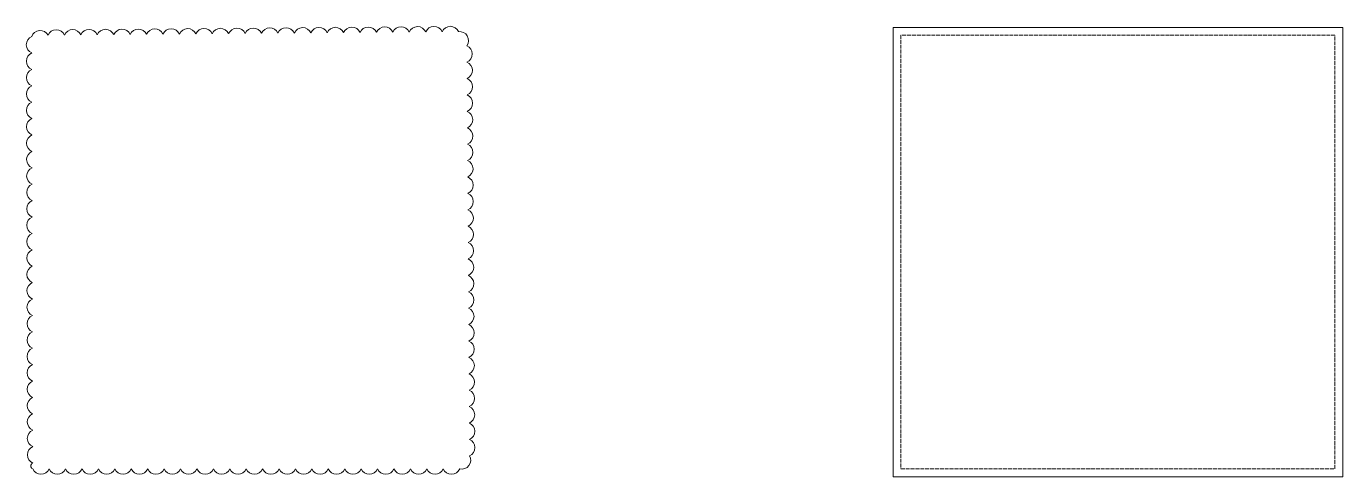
# Model space of a CAD drawing. Header units: millimetres. Extents: x -5080 to 169092, y -130394 to 7197.
# Drawn here: x 8228 to 59662, y -59662 to -42046 of the extents above; entities that cross this region are included whole.
import ezdxf

# ---------------------------------------------------------------- set-up
doc = ezdxf.new("R2010")
doc.units = ezdxf.units.MM
doc.header["$LTSCALE"] = 50
doc.linetypes.add('ISO-02 Dashed', pattern=[3.81, 3.048, -0.762])
doc.layers.add('pio-Massing Model', color=7, linetype='Continuous', lineweight=5)
doc.layers.add('pio-Revision Cloud', color=7, linetype='Continuous', lineweight=5)

# ---------------------------------------------------------------- blocks, each defined once
blk = doc.blocks.new('obj-05')
at = {"color": 255, "linetype": 'Continuous', "lineweight": 5, "transparency": 33554687}
blk.add_wipeout([(-8480, -8480), (-8456, -8524), (-8426, -8565), (-8391, -8602), (-8351, -8632), (-8306, -8657), (-8259, -8675), (-8209, -8686), (-8159, -8690), (-8108, -8686), (-8059, -8675), (-8011, -8657), (-7967, -8632), (-7927, -8602), (-7891, -8565), (-7862, -8524), (-7838, -8480), (-7814, -8524), (-7785, -8565), (-7749, -8602), (-7709, -8632), (-7665, -8657), (-7617, -8675), (-7568, -8686), (-7517, -8690), (-7467, -8686), (-7417, -8675), (-7370, -8657), (-7326, -8632), (-7285, -8602), (-7250, -8565), (-7220, -8524), (-7196, -8480), (-7173, -8524), (-7143, -8565), (-7108, -8602), (-7067, -8632), (-7023, -8657), (-6976, -8675), (-6926, -8686), (-6876, -8690), (-6825, -8686), (-6776, -8675), (-6728, -8657), (-6684, -8632), (-6644, -8602), (-6608, -8565), (-6578, -8524), (-6555, -8480), (-6531, -8524), (-6502, -8565), (-6466, -8602), (-6426, -8632), (-6382, -8657), (-6334, -8675), (-6285, -8686), (-6234, -8690), (-6184, -8686), (-6134, -8675), (-6087, -8657), (-6042, -8632), (-6002, -8602), (-5967, -8565), (-5937, -8524), (-5913, -8480), (-5890, -8524), (-5860, -8565), (-5825, -8602), (-5784, -8632), (-5740, -8657), (-5693, -8675), (-5643, -8686), (-5593, -8690), (-5542, -8686), (-5493, -8675), (-5445, -8657), (-5401, -8632), (-5361, -8602), (-5325, -8565), (-5295, -8524), (-5272, -8480), (-5248, -8524), (-5218, -8565), (-5183, -8602), (-5143, -8632), (-5098, -8657), (-5051, -8675), (-5002, -8686), (-4951, -8690), (-4900, -8686), (-4851, -8675), (-4804, -8657), (-4759, -8632), (-4719, -8602), (-4684, -8565), (-4654, -8524), (-4630, -8480), (-4607, -8524), (-4577, -8565), (-4541, -8602), (-4501, -8632), (-4457, -8657), (-4409, -8675), (-4360, -8686), (-4309, -8690), (-4259, -8686), (-4209, -8675), (-4162, -8657), (-4118, -8632), (-4077, -8602), (-4042, -8565), (-4012, -8524), (-3989, -8480), (-3965, -8524), (-3935, -8565), (-3900, -8602), (-3860, -8632), (-3815, -8657), (-3768, -8675), (-3718, -8686), (-3668, -8690), (-3617, -8686), (-3568, -8675), (-3520, -8657), (-3476, -8632), (-3436, -8602), (-3401, -8565), (-3371, -8524), (-3347, -8480), (-3324, -8524), (-3294, -8565), (-3258, -8602), (-3218, -8632), (-3174, -8657), (-3126, -8675), (-3077, -8686), (-3026, -8690), (-2976, -8686), (-2926, -8675), (-2879, -8657), (-2835, -8632), (-2794, -8602), (-2759, -8565), (-2729, -8524), (-2706, -8480), (-2682, -8524), (-2652, -8565), (-2617, -8602), (-2576, -8632), (-2532, -8657), (-2485, -8675), (-2435, -8686), (-2385, -8690), (-2334, -8686), (-2285, -8675), (-2237, -8657), (-2193, -8632), (-2153, -8602), (-2117, -8565), (-2088, -8524), (-2064, -8480), (-2040, -8524), (-2011, -8565), (-1975, -8602), (-1935, -8632), (-1891, -8657), (-1843, -8675), (-1794, -8686), (-1743, -8690), (-1693, -8686), (-1643, -8675), (-1596, -8657), (-1552, -8632), (-1511, -8602), (-1476, -8565), (-1446, -8524), (-1422, -8480), (-1399, -8524), (-1369, -8565), (-1334, -8602), (-1293, -8632), (-1249, -8657), (-1202, -8675), (-1152, -8686), (-1102, -8690), (-1051, -8686), (-1002, -8675), (-954, -8657), (-910, -8632), (-870, -8602), (-834, -8565), (-804, -8524), (-781, -8480), (-757, -8524), (-727, -8565), (-692, -8602), (-652, -8632), (-608, -8657), (-560, -8675), (-511, -8686), (-460, -8690), (-410, -8686), (-360, -8675), (-313, -8657), (-268, -8632), (-228, -8602), (-193, -8565), (-163, -8524), (-139, -8480), (-116, -8524), (-86, -8565), (-51, -8602), (-10, -8632), (34, -8657), (81, -8675), (131, -8686), (181, -8690), (232, -8686), (281, -8675), (329, -8657), (373, -8632), (413, -8602), (449, -8565), (479, -8524), (502, -8480), (526, -8524), (556, -8565), (591, -8602), (631, -8632), (676, -8657), (723, -8675), (772, -8686), (823, -8690), (874, -8686), (923, -8675), (970, -8657), (1015, -8632), (1055, -8602), (1090, -8565), (1120, -8524), (1144, -8480), (1167, -8524), (1197, -8565), (1233, -8602), (1273, -8632), (1317, -8657), (1365, -8675), (1414, -8686), (1465, -8690), (1515, -8686), (1565, -8675), (1612, -8657), (1656, -8632), (1697, -8602), (1732, -8565), (1762, -8524), (1785, -8480), (1809, -8524), (1839, -8565), (1874, -8602), (1914, -8632), (1959, -8657), (2006, -8675), (2056, -8686), (2106, -8690), (2157, -8686), (2206, -8675), (2254, -8657), (2298, -8632), (2338, -8602), (2374, -8565), (2403, -8524), (2427, -8480), (2451, -8524), (2480, -8565), (2516, -8602), (2556, -8632), (2600, -8657), (2648, -8675), (2697, -8686), (2748, -8690), (2798, -8686), (2848, -8675), (2895, -8657), (2939, -8632), (2980, -8602), (3015, -8565), (3045, -8524), (3068, -8480), (3092, -8524), (3122, -8565), (3157, -8602), (3198, -8632), (3242, -8657), (3289, -8675), (3339, -8686), (3389, -8690), (3440, -8686), (3489, -8675), (3537, -8657), (3581, -8632), (3621, -8602), (3657, -8565), (3686, -8524), (3710, -8480), (3734, -8524), (3763, -8565), (3799, -8602), (3839, -8632), (3883, -8657), (3931, -8675), (3980, -8686), (4031, -8690), (4081, -8686), (4131, -8675), (4178, -8657), (4223, -8632), (4263, -8602), (4298, -8565), (4328, -8524), (4352, -8480), (4375, -8524), (4405, -8565), (4440, -8602), (4481, -8632), (4525, -8657), (4572, -8675), (4622, -8686), (4672, -8690), (4723, -8686), (4772, -8675), (4820, -8657), (4864, -8632), (4904, -8602), (4940, -8565), (4970, -8524), (4993, -8480), (5017, -8524), (5047, -8565), (5082, -8602), (5122, -8632), (5167, -8657), (5214, -8675), (5263, -8686), (5314, -8690), (5364, -8686), (5414, -8675), (5461, -8657), (5506, -8632), (5546, -8602), (5581, -8565), (5611, -8524), (5635, -8480), (5658, -8524), (5688, -8565), (5724, -8602), (5764, -8632), (5808, -8657), (5855, -8675), (5905, -8686), (5956, -8690), (6006, -8686), (6056, -8675), (6103, -8657), (6147, -8632), (6187, -8602), (6223, -8565), (6253, -8524), (6276, -8480), (6300, -8524), (6330, -8565), (6365, -8602), (6405, -8632), (6450, -8657), (6497, -8675), (6547, -8686), (6597, -8690), (6648, -8686), (6697, -8675), (6744, -8657), (6789, -8632), (6829, -8602), (6864, -8565), (6894, -8524), (6918, -8480), (6941, -8524), (6971, -8565), (7007, -8602), (7047, -8632), (7091, -8657), (7139, -8675), (7188, -8686), (7239, -8690), (7289, -8686), (7339, -8675), (7386, -8657), (7430, -8632), (7471, -8602), (7506, -8565), (7536, -8524), (7559, -8480), (7583, -8524), (7613, -8565), (7648, -8602), (7688, -8632), (7733, -8657), (7780, -8675), (7830, -8686), (7880, -8690), (7931, -8686), (7980, -8675), (8028, -8657), (8072, -8632), (8112, -8602), (8148, -8565), (8177, -8524), (8201, -8480), (8251, -8488), (8302, -8489), (8352, -8482), (8401, -8469), (8447, -8448), (8490, -8421), (8528, -8388), (8562, -8350), (8589, -8308), (8611, -8262), (8625, -8213), (8632, -8163), (8632, -8112), (8624, -8062), (8609, -8013), (8588, -7968), (8632, -7944), (8673, -7914), (8709, -7878), (8740, -7838), (8764, -7793), (8782, -7746), (8792, -7696), (8795, -7645), (8791, -7595), (8780, -7546), (8762, -7498), (8737, -7454), (8706, -7414), (8670, -7379), (8628, -7349), (8583, -7326), (8628, -7302), (8669, -7272), (8705, -7236), (8735, -7196), (8760, -7152), (8777, -7104), (8788, -7054), (8791, -7004), (8787, -6953), (8776, -6904), (8758, -6857), (8733, -6813), (8702, -6773), (8665, -6737), (8624, -6708), (8579, -6685), (8624, -6661), (8665, -6631), (8701, -6595), (8731, -6554), (8755, -6510), (8773, -6462), (8784, -6413), (8787, -6362), (8783, -6312), (8772, -6262), (8754, -6215), (8729, -6171), (8698, -6131), (8661, -6096), (8620, -6066), (8575, -6043), (8620, -6019), (8660, -5989), (8696, -5953), (8727, -5913), (8751, -5868), (8769, -5821), (8780, -5771), (8783, -5721), (8779, -5670), (8768, -5621), (8749, -5574), (8724, -5530), (8693, -5489), (8657, -5454), (8616, -5425), (8571, -5401), (8615, -5378), (8656, -5347), (8692, -5312), (8723, -5271), (8747, -5227), (8765, -5179), (8775, -5130), (8779, -5079), (8775, -5029), (8763, -4979), (8745, -4932), (8720, -4888), (8689, -4848), (8653, -4813), (8612, -4783), (8567, -4760), (8611, -4736), (8652, -4706), (8688, -4670), (8719, -4630), (8743, -4585), (8760, -4538), (8771, -4488), (8774, -4438), (8770, -4387), (8759, -4338), (8741, -4291), (8716, -4246), (8685, -4206), (8649, -4171), (8607, -4142), (8562, -4118), (8607, -4094), (8648, -4064), (8684, -4029), (8714, -3988), (8739, -3944), (8756, -3896), (8767, -3847), (8770, -3796), (8766, -3746), (8755, -3696), (8737, -3649), (8712, -3605), (8681, -3565), (8644, -3530), (8603, -3500), (8558, -3477), (8603, -3453), (8644, -3423), (8680, -3387), (8710, -3347), (8734, -3302), (8752, -3255), (8763, -3205), (8766, -3155), (8762, -3104), (8751, -3055), (8732, -3007), (8708, -2963), (8677, -2923), (8640, -2888), (8599, -2859), (8554, -2835), (8599, -2811), (8639, -2781), (8675, -2746), (8706, -2705), (8730, -2661), (8748, -2613), (8758, -2564), (8762, -2513), (8758, -2463), (8747, -2413), (8728, -2366), (8703, -2322), (8672, -2282), (8636, -2247), (8595, -2217), (8550, -2194), (8594, -2170), (8635, -2140), (8671, -2104), (8702, -2064), (8726, -2019), (8744, -1972), (8754, -1922), (8758, -1872), (8754, -1821), (8742, -1772), (8724, -1724), (8699, -1680), (8668, -1640), (8632, -1605), (8590, -1575), (8545, -1552), (8590, -1528), (8631, -1498), (8667, -1463), (8697, -1422), (8722, -1378), (8739, -1330), (8750, -1281), (8753, -1230), (8749, -1179), (8738, -1130), (8720, -1083), (8695, -1039), (8664, -999), (8627, -963), (8586, -934), (8541, -911), (8586, -887), (8627, -857), (8663, -821), (8693, -781), (8718, -736), (8735, -689), (8746, -639), (8749, -588), (8745, -538), (8734, -489), (8716, -441), (8691, -397), (8660, -357), (8623, -322), (8582, -292), (8537, -269), (8582, -245), (8623, -215), (8659, -179), (8689, -139), (8713, -95), (8731, -47), (8742, 3), (8745, 53), (8741, 104), (8730, 153), (8711, 200), (8687, 244), (8655, 284), (8619, 320), (8578, 349), (8533, 372), (8578, 396), (8618, 426), (8654, 462), (8685, 503), (8709, 547), (8727, 595), (8737, 644), (8741, 695), (8737, 745), (8725, 795), (8707, 842), (8682, 886), (8651, 926), (8615, 961), (8574, 991), (8529, 1014), (8573, 1038), (8614, 1068), (8650, 1104), (8681, 1144), (8705, 1189), (8723, 1236), (8733, 1286), (8737, 1336), (8733, 1387), (8721, 1436), (8703, 1483), (8678, 1528), (8647, 1568), (8611, 1603), (8569, 1632), (8524, 1656), (8569, 1679), (8610, 1710), (8646, 1745), (8676, 1786), (8701, 1830), (8718, 1878), (8729, 1927), (8732, 1978), (8728, 2028), (8717, 2078), (8699, 2125), (8674, 2169), (8643, 2209), (8606, 2244), (8565, 2274), (8520, 2297), (8565, 2321), (8606, 2351), (8642, 2387), (8672, 2427), (8697, 2472), (8714, 2519), (8725, 2569), (8728, 2619), (8724, 2670), (8713, 2719), (8695, 2766), (8670, 2811), (8639, 2851), (8602, 2886), (8561, 2915), (8516, 2939), (8561, 2963), (8601, 2993), (8637, 3028), (8668, 3069), (8692, 3113), (8710, 3161), (8721, 3210), (8724, 3261), (8720, 3311), (8709, 3361), (8690, 3408), (8665, 3452), (8634, 3492), (8598, 3527), (8557, 3557), (8512, 3580), (8556, 3604), (8597, 3634), (8633, 3670), (8664, 3710), (8688, 3755), (8706, 3802), (8716, 3852), (8720, 3902), (8716, 3953), (8704, 4002), (8686, 4050), (8661, 4094), (8630, 4134), (8594, 4169), (8553, 4198), (8508, 4222), (8552, 4246), (8593, 4276), (8629, 4311), (8660, 4352), (8684, 4396), (8702, 4444), (8712, 4493), (8715, 4544), (8711, 4594), (8700, 4644), (8682, 4691), (8657, 4735), (8626, 4775), (8590, 4810), (8548, 4840), (8503, 4863), (8548, 4887), (8589, 4917), (8625, 4953), (8655, 4993), (8680, 5038), (8697, 5085), (8708, 5135), (8711, 5185), (8707, 5236), (8696, 5285), (8678, 5333), (8653, 5377), (8622, 5417), (8585, 5452), (8544, 5482), (8499, 5505), (8544, 5529), (8585, 5559), (8621, 5594), (8651, 5635), (8675, 5679), (8693, 5727), (8704, 5776), (8707, 5827), (8703, 5878), (8692, 5927), (8674, 5974), (8649, 6018), (8618, 6058), (8581, 6094), (8540, 6123), (8495, 6146), (8540, 6170), (8580, 6200), (8616, 6236), (8647, 6276), (8671, 6321), (8689, 6368), (8699, 6418), (8703, 6469), (8699, 6519), (8688, 6568), (8669, 6616), (8644, 6660), (8613, 6700), (8577, 6735), (8536, 6765), (8491, 6788), (8535, 6812), (8576, 6842), (8612, 6878), (8643, 6918), (8667, 6962), (8685, 7010), (8695, 7060), (8699, 7110), (8695, 7161), (8683, 7210), (8665, 7257), (8640, 7301), (8609, 7341), (8573, 7377), (8532, 7406), (8486, 7429), (8531, 7453), (8572, 7483), (8608, 7519), (8638, 7560), (8663, 7604), (8680, 7652), (8691, 7701), (8694, 7752), (8690, 7802), (8679, 7852), (8661, 7899), (8636, 7943), (8605, 7983), (8568, 8018), (8527, 8048), (8482, 8071), (8509, 8114), (8529, 8161), (8542, 8210), (8548, 8260), (8547, 8311), (8538, 8360), (8523, 8409), (8500, 8454), (8471, 8496), (8437, 8533), (8397, 8564), (8353, 8590), (8306, 8609), (8257, 8621), (8207, 8626), (8156, 8623), (8132, 8668), (8102, 8709), (8066, 8745), (8026, 8775), (7981, 8799), (7934, 8817), (7884, 8827), (7833, 8831), (7783, 8827), (7734, 8815), (7686, 8797), (7642, 8772), (7602, 8741), (7567, 8704), (7538, 8663), (7514, 8618), (7491, 8663), (7460, 8703), (7425, 8739), (7384, 8770), (7340, 8794), (7292, 8811), (7242, 8822), (7192, 8825), (7141, 8821), (7092, 8810), (7045, 8791), (7001, 8766), (6961, 8735), (6926, 8699), (6896, 8657), (6873, 8612), (6849, 8657), (6819, 8698), (6783, 8734), (6743, 8764), (6698, 8788), (6650, 8806), (6601, 8816), (6550, 8820), (6500, 8815), (6450, 8804), (6403, 8786), (6359, 8761), (6319, 8730), (6284, 8693), (6255, 8652), (6231, 8607), (6207, 8651), (6177, 8692), (6142, 8728), (6101, 8759), (6056, 8783), (6009, 8800), (5959, 8811), (5909, 8814), (5858, 8810), (5809, 8799), (5762, 8780), (5718, 8755), (5678, 8724), (5643, 8688), (5613, 8646), (5590, 8601), (5566, 8646), (5536, 8687), (5500, 8723), (5459, 8753), (5415, 8777), (5367, 8795), (5318, 8805), (5267, 8808), (5217, 8804), (5167, 8793), (5120, 8775), (5076, 8750), (5036, 8719), (5001, 8682), (4972, 8641), (4948, 8596), (4924, 8640), (4894, 8681), (4858, 8717), (4818, 8747), (4773, 8772), (4726, 8789), (4676, 8800), (4626, 8803), (4575, 8799), (4526, 8787), (4479, 8769), (4435, 8744), (4395, 8713), (4359, 8676), (4330, 8635), (4307, 8590), (4283, 8635), (4253, 8676), (4217, 8711), (4176, 8742), (4132, 8766), (4084, 8784), (4035, 8794), (3984, 8797), (3934, 8793), (3884, 8782), (3837, 8764), (3793, 8739), (3753, 8707), (3718, 8671), (3688, 8630), (3665, 8585), (3641, 8629), (3611, 8670), (3575, 8706), (3535, 8736), (3490, 8761), (3443, 8778), (3393, 8789), (3343, 8792), (3292, 8788), (3243, 8776), (3196, 8758), (3151, 8733), (3111, 8702), (3076, 8665), (3047, 8624), (3024, 8579), (3000, 8624), (2970, 8664), (2934, 8700), (2893, 8731), (2849, 8755), (2801, 8773), (2752, 8783), (2701, 8786), (2651, 8782), (2601, 8771), (2554, 8752), (2510, 8727), (2470, 8696), (2435, 8660), (2405, 8619), (2382, 8574), (2358, 8618), (2328, 8659), (2292, 8695), (2252, 8725), (2207, 8749), (2160, 8767), (2110, 8778), (2060, 8781), (2009, 8777), (1960, 8765), (1912, 8747), (1868, 8722), (1828, 8691), (1793, 8654), (1764, 8613), (1741, 8568), (1717, 8613), (1687, 8653), (1651, 8689), (1610, 8720), (1566, 8744), (1518, 8761), (1469, 8772), (1418, 8775), (1368, 8771), (1318, 8760), (1271, 8741), (1227, 8716), (1187, 8685), (1152, 8649), (1122, 8607), (1099, 8562), (1075, 8607), (1045, 8648), (1009, 8684), (969, 8714), (924, 8738), (877, 8756), (827, 8766), (777, 8770), (726, 8766), (677, 8754), (629, 8736), (585, 8711), (545, 8680), (510, 8643), (481, 8602), (458, 8557), (434, 8602), (403, 8642), (368, 8678), (327, 8709), (283, 8733), (235, 8750), (186, 8761), (135, 8764), (84, 8760), (35, 8749), (-12, 8730), (-56, 8705), (-96, 8674), (-131, 8638), (-161, 8596), (-184, 8551), (-208, 8596), (-238, 8637), (-274, 8673), (-314, 8703), (-359, 8727), (-406, 8745), (-456, 8755), (-507, 8759), (-557, 8754), (-606, 8743), (-654, 8725), (-698, 8700), (-738, 8669), (-773, 8632), (-802, 8591), (-826, 8546), (-849, 8590), (-880, 8631), (-915, 8667), (-956, 8697), (-1000, 8722), (-1048, 8739), (-1098, 8750), (-1148, 8753), (-1199, 8749), (-1248, 8738), (-1295, 8719), (-1339, 8694), (-1379, 8663), (-1414, 8627), (-1444, 8585), (-1467, 8540), (-1491, 8585), (-1521, 8626), (-1557, 8662), (-1597, 8692), (-1642, 8716), (-1689, 8734), (-1739, 8744), (-1790, 8747), (-1840, 8743), (-1890, 8732), (-1937, 8714), (-1981, 8689), (-2021, 8658), (-2056, 8621), (-2085, 8580), (-2109, 8535), (-2133, 8579), (-2163, 8620), (-2198, 8656), (-2239, 8686), (-2283, 8711), (-2331, 8728), (-2381, 8739), (-2431, 8742), (-2482, 8738), (-2531, 8726), (-2578, 8708), (-2622, 8683), (-2662, 8652), (-2697, 8615), (-2727, 8574), (-2750, 8529), (-2774, 8574), (-2804, 8615), (-2840, 8650), (-2881, 8681), (-2925, 8705), (-2973, 8723), (-3022, 8733), (-3073, 8736), (-3123, 8732), (-3173, 8721), (-3220, 8703), (-3264, 8678), (-3304, 8646), (-3339, 8610), (-3368, 8569), (-3392, 8524), (-3416, 8568), (-3446, 8609), (-3482, 8645), (-3522, 8675), (-3567, 8700), (-3614, 8717), (-3664, 8728), (-3714, 8731), (-3765, 8727), (-3814, 8715), (-3861, 8697), (-3905, 8672), (-3945, 8641), (-3981, 8604), (-4010, 8563), (-4033, 8518), (-4057, 8563), (-4087, 8603), (-4123, 8639), (-4164, 8670), (-4208, 8694), (-4256, 8712), (-4305, 8722), (-4356, 8725), (-4406, 8721), (-4456, 8710), (-4503, 8691), (-4547, 8666), (-4587, 8635), (-4622, 8599), (-4652, 8558), (-4675, 8512), (-4699, 8557), (-4729, 8598), (-4765, 8634), (-4805, 8664), (-4850, 8688), (-4897, 8706), (-4947, 8716), (-4997, 8720), (-5048, 8716), (-5097, 8704), (-5144, 8686), (-5189, 8661), (-5229, 8630), (-5264, 8593), (-5293, 8552), (-5316, 8507), (-5340, 8552), (-5370, 8592), (-5406, 8628), (-5447, 8659), (-5491, 8683), (-5539, 8700), (-5588, 8711), (-5639, 8714), (-5689, 8710), (-5739, 8699), (-5786, 8680), (-5830, 8655), (-5870, 8624), (-5905, 8588), (-5935, 8546), (-5958, 8501), (-5982, 8546), (-6012, 8587), (-6048, 8623), (-6088, 8653), (-6133, 8677), (-6180, 8695), (-6230, 8705), (-6280, 8709), (-6331, 8705), (-6380, 8693), (-6428, 8675), (-6472, 8650), (-6512, 8619), (-6547, 8582), (-6576, 8541), (-6599, 8496), (-6623, 8541), (-6653, 8581), (-6689, 8617), (-6730, 8648), (-6774, 8672), (-6822, 8689), (-6871, 8700), (-6922, 8703), (-6972, 8699), (-7022, 8688), (-7069, 8669), (-7113, 8644), (-7153, 8613), (-7188, 8577), (-7218, 8535), (-7241, 8490), (-7265, 8535), (-7295, 8576), (-7331, 8612), (-7371, 8642), (-7416, 8666), (-7463, 8684), (-7513, 8694), (-7563, 8698), (-7614, 8693), (-7663, 8682), (-7711, 8664), (-7755, 8639), (-7795, 8608), (-7830, 8571), (-7859, 8530), (-7882, 8485), (-7910, 8527), (-7943, 8566), (-7981, 8599), (-8024, 8626), (-8070, 8647), (-8119, 8661), (-8169, 8667), (-8220, 8667), (-8270, 8659), (-8318, 8644), (-8364, 8622), (-8406, 8593), (-8444, 8559), (-8476, 8520), (-8502, 8477), (-8522, 8430), (-8566, 8406), (-8607, 8376), (-8643, 8341), (-8674, 8301), (-8699, 8256), (-8716, 8209), (-8727, 8159), (-8731, 8109), (-8727, 8058), (-8716, 8009), (-8698, 7961), (-8673, 7917), (-8642, 7877), (-8606, 7842), (-8565, 7812), (-8520, 7789), (-8565, 7765), (-8606, 7735), (-8642, 7699), (-8673, 7659), (-8697, 7615), (-8715, 7567), (-8726, 7518), (-8729, 7467), (-8725, 7417), (-8714, 7367), (-8696, 7320), (-8672, 7276), (-8641, 7235), (-8604, 7200), (-8563, 7170), (-8518, 7147), (-8563, 7123), (-8604, 7093), (-8640, 7058), (-8671, 7018), (-8695, 6973), (-8713, 6926), (-8724, 6876), (-8728, 6826), (-8724, 6775), (-8713, 6726), (-8695, 6678), (-8670, 6634), (-8639, 6594), (-8603, 6559), (-8562, 6529), (-8517, 6505), (-8562, 6482), (-8603, 6452), (-8639, 6416), (-8669, 6376), (-8694, 6332), (-8712, 6284), (-8723, 6235), (-8726, 6184), (-8722, 6134), (-8711, 6084), (-8693, 6037), (-8668, 5993), (-8638, 5952), (-8601, 5917), (-8560, 5887), (-8515, 5864), (-8560, 5840), (-8601, 5810), (-8637, 5775), (-8668, 5734), (-8692, 5690), (-8710, 5643), (-8721, 5593), (-8724, 5543), (-8721, 5492), (-8710, 5443), (-8692, 5395), (-8667, 5351), (-8636, 5311), (-8600, 5275), (-8559, 5246), (-8514, 5222), (-8558, 5199), (-8599, 5169), (-8636, 5133), (-8666, 5093), (-8691, 5048), (-8709, 5001), (-8719, 4952), (-8723, 4901), (-8719, 4850), (-8708, 4801), (-8690, 4754), (-8665, 4709), (-8634, 4669), (-8598, 4634), (-8557, 4604), (-8512, 4581), (-8557, 4557), (-8598, 4527), (-8634, 4492), (-8665, 4451), (-8689, 4407), (-8707, 4359), (-8718, 4310), (-8721, 4259), (-8717, 4209), (-8706, 4159), (-8688, 4112), (-8664, 4068), (-8633, 4028), (-8596, 3992), (-8555, 3963), (-8510, 3939), (-8555, 3915), (-8596, 3886), (-8632, 3850), (-8663, 3810), (-8687, 3765), (-8705, 3718), (-8716, 3668), (-8720, 3618), (-8716, 3567), (-8705, 3518), (-8687, 3471), (-8662, 3426), (-8631, 3386), (-8595, 3351), (-8554, 3321), (-8509, 3298), (-8554, 3274), (-8595, 3244), (-8631, 3209), (-8661, 3168), (-8686, 3124), (-8704, 3076), (-8715, 3027), (-8718, 2976), (-8714, 2926), (-8703, 2876), (-8685, 2829), (-8660, 2785), (-8630, 2745), (-8593, 2709), (-8552, 2680), (-8507, 2656), (-8552, 2632), (-8593, 2602), (-8629, 2567), (-8660, 2527), (-8684, 2482), (-8702, 2435), (-8713, 2385), (-8716, 2335), (-8713, 2284), (-8702, 2235), (-8684, 2187), (-8659, 2143), (-8628, 2103), (-8592, 2068), (-8551, 2038), (-8506, 2014), (-8550, 1991), (-8591, 1961), (-8628, 1925), (-8658, 1885), (-8683, 1841), (-8701, 1793), (-8711, 1744), (-8715, 1693), (-8711, 1643), (-8700, 1593), (-8682, 1546), (-8657, 1502), (-8626, 1461), (-8590, 1426), (-8549, 1396), (-8504, 1373), (-8549, 1349), (-8590, 1319), (-8626, 1284), (-8657, 1243), (-8681, 1199), (-8699, 1152), (-8710, 1102), (-8713, 1052), (-8709, 1001), (-8698, 952), (-8680, 904), (-8656, 860), (-8625, 820), (-8588, 785), (-8547, 755), (-8502, 731), (-8547, 708), (-8588, 678), (-8624, 642), (-8655, 602), (-8680, 558), (-8697, 510), (-8708, 461), (-8712, 410), (-8708, 360), (-8697, 310), (-8679, 263), (-8654, 219), (-8623, 178), (-8587, 143), (-8546, 113), (-8501, 90), (-8546, 66), (-8587, 36), (-8623, 1), (-8653, -40), (-8678, -84), (-8696, -131), (-8707, -181), (-8710, -231), (-8706, -282), (-8695, -331), (-8677, -379), (-8652, -423), (-8622, -463), (-8585, -499), (-8544, -528), (-8499, -552), (-8544, -575), (-8585, -605), (-8621, -641), (-8652, -681), (-8676, -726), (-8694, -773), (-8705, -822), (-8709, -873), (-8705, -924), (-8694, -973), (-8676, -1020), (-8651, -1065), (-8620, -1105), (-8584, -1140), (-8543, -1170), (-8498, -1193), (-8543, -1217), (-8583, -1247), (-8620, -1282), (-8650, -1323), (-8675, -1367), (-8693, -1415), (-8703, -1464), (-8707, -1515), (-8703, -1565), (-8692, -1615), (-8674, -1662), (-8649, -1706), (-8618, -1746), (-8582, -1782), (-8541, -1811), (-8496, -1835), (-8541, -1859), (-8582, -1888), (-8618, -1924), (-8649, -1964), (-8673, -2009), (-8691, -2056), (-8702, -2106), (-8705, -2156), (-8702, -2207), (-8690, -2256), (-8672, -2303), (-8648, -2348), (-8617, -2388), (-8580, -2423), (-8539, -2453), (-8495, -2476), (-8539, -2500), (-8580, -2530), (-8616, -2566), (-8647, -2606), (-8672, -2650), (-8689, -2698), (-8700, -2747), (-8704, -2798), (-8700, -2848), (-8689, -2898), (-8671, -2945), (-8646, -2989), (-8615, -3029), (-8579, -3065), (-8538, -3095), (-8493, -3118), (-8538, -3142), (-8579, -3172), (-8615, -3207), (-8645, -3247), (-8670, -3292), (-8688, -3339), (-8699, -3389), (-8702, -3439), (-8698, -3490), (-8687, -3539), (-8669, -3587), (-8644, -3631), (-8614, -3671), (-8577, -3706), (-8536, -3736), (-8491, -3760), (-8536, -3783), (-8577, -3813), (-8613, -3849), (-8644, -3889), (-8668, -3933), (-8686, -3981), (-8697, -4030), (-8701, -4081), (-8697, -4131), (-8686, -4181), (-8668, -4228), (-8643, -4272), (-8612, -4313), (-8576, -4348), (-8535, -4378), (-8490, -4401), (-8535, -4425), (-8575, -4455), (-8612, -4490), (-8642, -4531), (-8667, -4575), (-8685, -4622), (-8695, -4672), (-8699, -4722), (-8695, -4773), (-8684, -4822), (-8666, -4870), (-8641, -4914), (-8610, -4954), (-8574, -4989), (-8533, -5019), (-8488, -5043), (-8533, -5066), (-8574, -5096), (-8610, -5132), (-8641, -5172), (-8665, -5216), (-8683, -5264), (-8694, -5313), (-8697, -5364), (-8694, -5414), (-8683, -5464), (-8664, -5511), (-8640, -5556), (-8609, -5596), (-8573, -5631), (-8531, -5661), (-8487, -5684), (-8531, -5708), (-8572, -5738), (-8608, -5773), (-8639, -5814), (-8664, -5858), (-8681, -5905), (-8692, -5955), (-8696, -6006), (-8692, -6056), (-8681, -6105), (-8663, -6153), (-8638, -6197), (-8607, -6237), (-8571, -6273), (-8530, -6302), (-8485, -6326), (-8530, -6349), (-8571, -6379), (-8607, -6415), (-8637, -6455), (-8662, -6500), (-8680, -6547), (-8691, -6597), (-8694, -6647), (-8690, -6698), (-8679, -6747), (-8661, -6794), (-8637, -6839), (-8606, -6879), (-8569, -6914), (-8528, -6944), (-8483, -6967), (-8528, -6991), (-8569, -7021), (-8605, -7056), (-8636, -7097), (-8660, -7141), (-8678, -7189), (-8689, -7238), (-8693, -7289), (-8689, -7339), (-8678, -7389), (-8660, -7436), (-8635, -7480), (-8604, -7520), (-8568, -7556), (-8527, -7585), (-8482, -7609), (-8527, -7633), (-8567, -7662), (-8604, -7698), (-8634, -7738), (-8659, -7783), (-8677, -7830), (-8687, -7880), (-8691, -7930), (-8687, -7981), (-8676, -8030), (-8658, -8078), (-8633, -8122), (-8602, -8162), (-8566, -8197), (-8525, -8227), (-8480, -8250), (-8496, -8259), (-8511, -8270), (-8524, -8282), (-8535, -8297), (-8543, -8313), (-8550, -8329), (-8554, -8347), (-8555, -8365), (-8554, -8383), (-8550, -8401), (-8543, -8418), (-8534, -8434), (-8523, -8448), (-8510, -8461), (-8496, -8471)], dxfattribs=at).dxf.layer = 'pio-Revision Cloud'
at = {"layer": 'pio-Revision Cloud', "color": 7, "linetype": 'Continuous', "lineweight": 5, "transparency": 33554687, "flags": 128}
blk.add_lwpolyline([(-8480, -8480, 0.298217), (-8159, -8690, 0.298217), (-7838, -8480, 0.298217), (-7517, -8690, 0.298217), (-7196, -8480, 0.298217), (-6876, -8690, 0.298217), (-6555, -8480, 0.298217), (-6234, -8690, 0.298217), (-5913, -8480, 0.298217), (-5593, -8690, 0.298217), (-5272, -8480, 0.298217), (-4951, -8690, 0.298217), (-4630, -8480, 0.298217), (-4309, -8690, 0.298217), (-3989, -8480, 0.298217), (-3668, -8690, 0.298217), (-3347, -8480, 0.298217), (-3026, -8690, 0.298217), (-2706, -8480, 0.298217), (-2385, -8690, 0.298217), (-2064, -8480, 0.298217), (-1743, -8690, 0.298217), (-1422, -8480, 0.298217), (-1102, -8690, 0.298217), (-781, -8480, 0.298217), (-460, -8690, 0.298217), (-139, -8480, 0.298217), (181, -8690, 0.298217), (502, -8480, 0.298217), (823, -8690, 0.298217), (1144, -8480, 0.298217), (1465, -8690, 0.298217), (1785, -8480, 0.298217), (2106, -8690, 0.298217), (2427, -8480, 0.298217), (2748, -8690, 0.298217), (3068, -8480, 0.298217), (3389, -8690, 0.298217), (3710, -8480, 0.298217), (4031, -8690, 0.298217), (4352, -8480, 0.298217), (4672, -8690, 0.298217), (4993, -8480, 0.298217), (5314, -8690, 0.298217), (5635, -8480, 0.298217), (5956, -8690, 0.298217), (6276, -8480, 0.298217), (6597, -8690, 0.298217), (6918, -8480, 0.298217), (7239, -8690, 0.298217), (7559, -8480, 0.298217), (7880, -8690, 0.298217), (8201, -8480, 0.298217), (8562, -8350, 0.298217), (8588, -7968, 0.298217), (8795, -7645, 0.298217), (8583, -7326, 0.298217), (8791, -7004, 0.298217), (8579, -6685, 0.298217), (8787, -6362, 0.298217), (8575, -6043, 0.298217), (8783, -5721, 0.298217), (8571, -5401, 0.298217), (8779, -5079, 0.298217), (8567, -4760, 0.298217), (8774, -4438, 0.298217), (8562, -4118, 0.298217), (8770, -3796, 0.298217), (8558, -3477, 0.298217), (8766, -3155, 0.298217), (8554, -2835, 0.298217), (8762, -2513, 0.298217), (8550, -2194, 0.298217), (8758, -1872, 0.298217), (8545, -1552, 0.298217), (8753, -1230, 0.298217), (8541, -911, 0.298217), (8749, -588, 0.298217), (8537, -269, 0.298217), (8745, 53, 0.298217), (8533, 372, 0.298217), (8741, 695, 0.298217), (8529, 1014, 0.298217), (8737, 1336, 0.298217), (8524, 1656, 0.298217), (8732, 1978, 0.298217), (8520, 2297, 0.298217), (8728, 2619, 0.298217), (8516, 2939, 0.298217), (8724, 3261, 0.298217), (8512, 3580, 0.298217), (8720, 3902, 0.298217), (8508, 4222, 0.298217), (8715, 4544, 0.298217), (8503, 4863, 0.298217), (8711, 5185, 0.298217), (8499, 5505, 0.298217), (8707, 5827, 0.298217), (8495, 6146, 0.298217), (8703, 6469, 0.298217), (8491, 6788, 0.298217), (8699, 7110, 0.298217), (8486, 7429, 0.298217), (8694, 7752, 0.298217), (8482, 8071, 0.298217), (8500, 8454, 0.298217), (8156, 8623, 0.298217), (7833, 8831, 0.298217), (7514, 8618, 0.298217), (7192, 8825, 0.298217), (6873, 8612, 0.298217), (6550, 8820, 0.298217), (6231, 8607, 0.298217), (5909, 8814, 0.298217), (5590, 8601, 0.298217), (5267, 8808, 0.298217), (4948, 8596, 0.298217), (4626, 8803, 0.298217), (4307, 8590, 0.298217), (3984, 8797, 0.298217), (3665, 8585, 0.298217), (3343, 8792, 0.298217), (3024, 8579, 0.298217), (2701, 8786, 0.298217), (2382, 8574, 0.298217), (2060, 8781, 0.298217), (1741, 8568, 0.298217), (1418, 8775, 0.298217), (1099, 8562, 0.298217), (777, 8770, 0.298217), (458, 8557, 0.298217), (135, 8764, 0.298217), (-184, 8551, 0.298217), (-507, 8759, 0.298217), (-826, 8546, 0.298217), (-1148, 8753, 0.298217), (-1467, 8540, 0.298217), (-1790, 8747, 0.298217), (-2109, 8535, 0.298217), (-2431, 8742, 0.298217), (-2750, 8529, 0.298217), (-3073, 8736, 0.298217), (-3392, 8524, 0.298217), (-3714, 8731, 0.298217), (-4033, 8518, 0.298217), (-4356, 8725, 0.298217), (-4675, 8512, 0.298217), (-4997, 8720, 0.298217), (-5316, 8507, 0.298217), (-5639, 8714, 0.298217), (-5958, 8501, 0.298217), (-6280, 8709, 0.298217), (-6599, 8496, 0.298217), (-6922, 8703, 0.298217), (-7241, 8490, 0.298217), (-7563, 8698, 0.298217), (-7882, 8485, 0.298217), (-8220, 8667, 0.298217), (-8522, 8430, 0.298217), (-8731, 8109, 0.298217), (-8520, 7789, 0.298217), (-8729, 7467, 0.298217), (-8518, 7147, 0.298217), (-8728, 6826, 0.298217), (-8517, 6505, 0.298217), (-8726, 6184, 0.298217), (-8515, 5864, 0.298217), (-8724, 5543, 0.298217), (-8514, 5222, 0.298217), (-8723, 4901, 0.298217), (-8512, 4581, 0.298217), (-8721, 4259, 0.298217), (-8510, 3939, 0.298217), (-8720, 3618, 0.298217), (-8509, 3298, 0.298217), (-8718, 2976, 0.298217), (-8507, 2656, 0.298217), (-8716, 2335, 0.298217), (-8506, 2014, 0.298217), (-8715, 1693, 0.298217), (-8504, 1373, 0.298217), (-8713, 1052, 0.298217), (-8502, 731, 0.298217), (-8712, 410, 0.298217), (-8501, 90, 0.298217), (-8710, -231, 0.298217), (-8499, -552, 0.298217), (-8709, -873, 0.298217), (-8498, -1193, 0.298217), (-8707, -1515, 0.298217), (-8496, -1835, 0.298217), (-8705, -2156, 0.298217), (-8495, -2476, 0.298217), (-8704, -2798, 0.298217), (-8493, -3118, 0.298217), (-8702, -3439, 0.298217), (-8491, -3760, 0.298217), (-8701, -4081, 0.298217), (-8490, -4401, 0.298217), (-8699, -4722, 0.298217), (-8488, -5043, 0.298217), (-8697, -5364, 0.298217), (-8487, -5684, 0.298217), (-8696, -6006, 0.298217), (-8485, -6326, 0.298217), (-8694, -6647, 0.298217), (-8483, -6967, 0.298217), (-8693, -7289, 0.298217), (-8482, -7609, 0.298217), (-8691, -7930, 0.298217), (-8480, -8250, 0.298217), (-8555, -8365, 0.298217), (-8480, -8480)], format="xyb", close=True, dxfattribs=at)
blk = doc.blocks.new('obj-06 (2D)')
at = {"layer": 'pio-Massing Model', "color": 0, "flags": 1}
for tag in ['IFC_UUID', 'instanceID']:
    blk.add_attdef(tag, (42093.2, -59662), '', height=0.18, dxfattribs=at)
at = {"color": 255, "transparency": 33554687}
blk.add_wipeout([(17264, 16959.2), (17264, 0), (17264, -304.8), (16959.2, -304.8), (0, -304.8), (-304.8, -304.8), (-304.8, 0), (-304.8, 16959.2), (-304.8, 17264), (0, 17264), (16959.2, 17264), (17264, 17264)], dxfattribs=at).dxf.layer = 'pio-Massing Model'
at = {"layer": 'pio-Massing Model', "transparency": 33554687, "flags": 128}
blk.add_lwpolyline([(17264, 16959.2), (17264, 0), (17264, -304.8), (16959.2, -304.8), (0, -304.8), (-304.8, -304.8), (-304.8, 0), (-304.8, 16959.2), (-304.8, 17264), (0, 17264), (16959.2, 17264), (17264, 17264), (17264, 16959.2)], close=True, dxfattribs=at)
at = {"layer": 'pio-Massing Model', "color": 7, "linetype": 'ISO-02 Dashed', "lineweight": 5, "transparency": 33554687, "flags": 128}
blk.add_lwpolyline([(0, 0), (16959.2, 0), (16959.2, 16959.2), (0, 16959.2)], close=True, dxfattribs=at)

msp = doc.modelspace()

# ---------------------------------------------------------------- block references
at = {"layer": 'pio-Massing Model', "color": 7, "transparency": 33554687}
msp.add_blockref('obj-06 (2D)', (42398, -59357.2), dxfattribs=at)
at = {"layer": 'pio-Revision Cloud', "color": 7, "transparency": 33554687}
msp.add_blockref('obj-05', (16959.2, -50877.6), dxfattribs=at)

doc.saveas('drawing.dxf')
